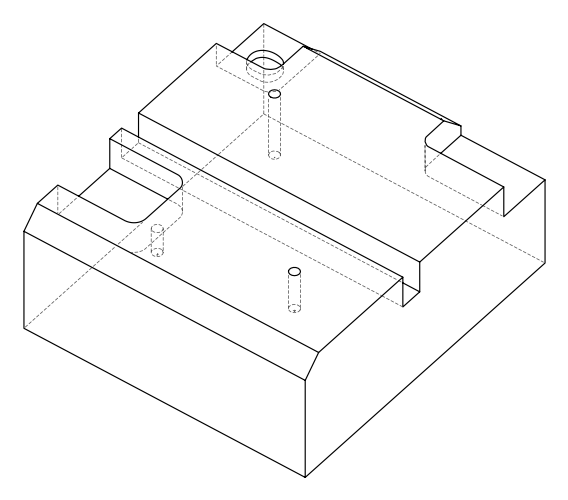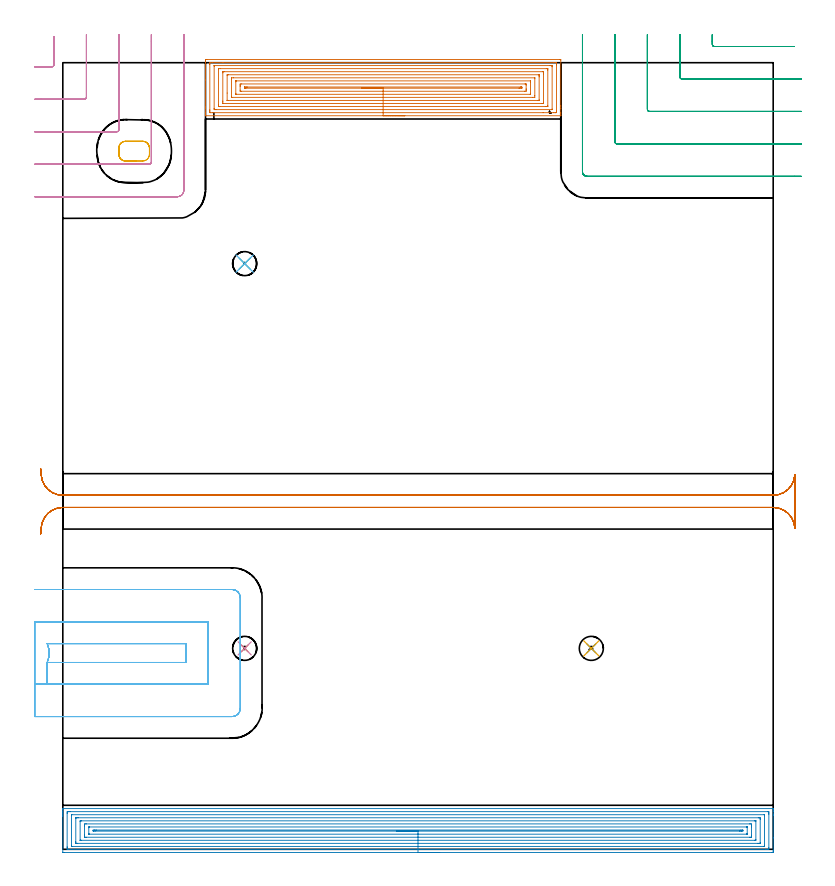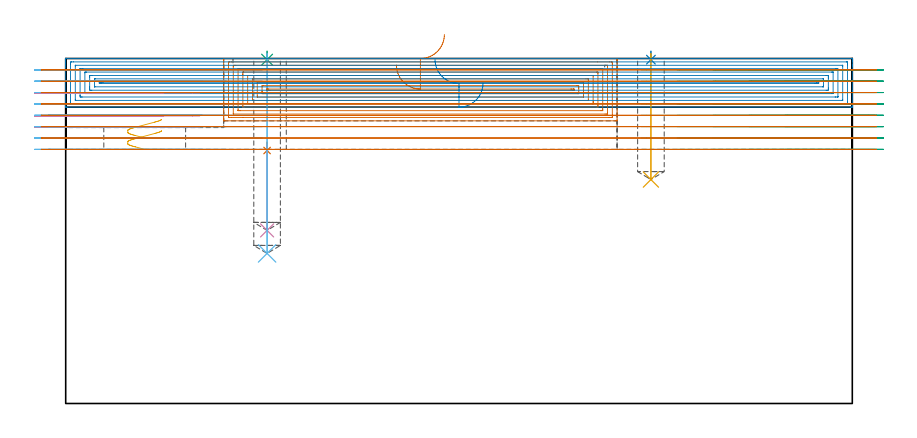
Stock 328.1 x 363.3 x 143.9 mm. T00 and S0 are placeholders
(PLAN: 13 operations, 3 tool changes, 74.3 min)
(1 SPOT_DRILL | STEP1POCKET | NXT0321_9005460120000 | 0.04 min | 4174 mm3)
(2 SPOT_DRILL_1 | STEP1POCKET_1 | NXT0321_9005460120000 | 0.03 min | 1 mm3)
(3 SPOT_DRILL_2 | STEP1POCKET_2 | NXT0321_9005460120000 | 0.03 min | 1 mm3)
(4 DRILL_BLIND_HOLE_INTO_CENTER | STEP1POCKET | UGT0301_222 | 0.15 min | 3124 mm3)
(5 DRILL_BLIND_HOLE_INTO_CENTER_1 | STEP1POCKET_1 | UGT0301_222 | 0.21 min | 4654 mm3)
(6 DRILL_BLIND_HOLE_INTO_CENTER_2 | STEP1POCKET_2 | UGT0301_222 | 0.33 min | 7624 mm3)
(7 AREA_MILL | FG_CHAMFER_SURFACE | UGT0205_001 | 13.38 min | 61121 mm3)
(8 AREA_MILL_1 | FG_CHAMFER_SURFACE_1 | UGT0205_001 | 21.23 min | 67600 mm3)
(9 MILL_CORNER_NOTCH_RECTANGULAR | CORNER_NOTCH_RECTANGULAR | UGT0201_094 | Follow Part, ap 5, ae 75% | 9.48 min | 228347 mm3)
(10 MILL_CORNER_NOTCH_RECTANGULAR_1 | CORNER_NOTCH_RECTANGULAR_1 | UGT0201_094 | Follow Part, ap 5, ae 75% | 5.68 min | 132598 mm3)
(11 MILL_RECTANGULAR_POCKET | POCKET_RECTANGULAR_STRAIGHT | UGT0201_094 | Follow Part, ap 5, ae 75% | 0.42 min | 7701 mm3)
(12 MILL_SLOT | SLOT_PARTIAL_RECTANGULAR | UGT0201_094 | Follow Part, ap 5, ae 75% | 11.23 min | 267049 mm3)
(13 MILL_RECTANGULAR_SLOT | SLOT_RECTANGULAR | UGT0201_094 | Follow Part, ap 5, ae 75% | 12.08 min | 318336 mm3)
(TOOL NXT0321_9005460120000 | NC Spot Drill, 142deg, 12mm, Carbide, Uncoated | D12 PA142 FL30 Z2)
(TOOL UGT0301_222 | Twist Drill 11.1 mm | D11.1 PA118 FL92 Z2)
(TOOL UGT0205_001 | Chamfer Mill 20 x 3 x 45 deg. | D20 FL50 Z2)
(TOOL UGT0201_094 | End mill 20 mm | D20 FL38 Z4)
(OP 1 SPOT_DRILL)
G17 G21 G94 G90
T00 M6
G54
G17 G0 G90 X84. Y92.8 S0 M3
G43 Z153.9 H0
G94 G81 G98 Z105.522 F250. R109.
G80
M5
M2
(OP 2 SPOT_DRILL_1)
G17 G21 G94 G90
T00 M6
G54
G17 G0 G90 X244.1 Y92.8 S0 M3
G43 Z153.9 H0
G94 G81 G98 Z143.422 F250. R146.9
G80
M5
M2
(OP 3 SPOT_DRILL_2)
G17 G21 G94 G90
T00 M6
G54
G17 G0 G90 X84. Y270.5 S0 M3
G43 Z153.9 H0
G94 G81 G98 Z143.422 F250. R146.9
G80
M5
M2
(OP 4 DRILL_BLIND_HOLE_INTO_CENTER)
G17 G21 G94 G90
T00 M6
G54
G17 G0 G90 X84. Y92.8 S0 M3
G43 Z153.9 H0
G94 G81 G98 Z72.2 F250. R108.
G80
M5
M2
(OP 5 DRILL_BLIND_HOLE_INTO_CENTER_1)
G17 G21 G94 G90
T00 M6
G54
G17 G0 G90 X244.1 Y92.8 S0 M3
G43 Z153.9 H0
G94 G81 G98 Z93.4 F250. R145.9
G80
M5
M2
(OP 6 DRILL_BLIND_HOLE_INTO_CENTER_2)
G17 G21 G94 G90
T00 M6
G54
G17 G0 G90 X84. Y270.5 S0 M3
G43 Z153.9 H0
G94 G81 G98 Z62.6 F250. R145.9
G80
M5
M2
(OP 7 AREA_MILL)
G17 G21 G94 G90
T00 M6
G54
G17 G0 G90 X157.95 Y338.8 S1061 M3
G43 Z153.9 H0
G94 G1 X157.912 Z153.028 F250.
X157.798 Z152.163
X157.609 Z151.312
X157.347 Z150.48
X157.013 Z149.674
X156.61 Z148.9
X156.142 Z148.164
X155.61 Z147.472
X155.021 Z146.829
X154.378 Z146.239
X153.686 Z145.708
X152.95 Z145.24
X152.176 Z144.837
X151.37 Z144.503
X150.538 Z144.241
X149.686 Z144.052
X148.822 Z143.938
X147.95 Z143.9
X66.032
X65.91 Y338.803 Z143.888
X65.907 Y338.831 Z143.86
X65.9 Y339.128 Z143.57
Y339.718 Z142.98
Y340.244 Z142.451
Y342.285 Z140.412
Y342.911 Z139.783
Y355.356 Z127.341
Y363.669 Z119.028
X65.903 Y364.244 Z118.452
X65.907 Y364.791 Z117.905
X65.927 Y364.793 Z117.904
X66.477 Y364.8 Z117.9
X229.423
X229.761 Y364.796 Z117.902
X229.99 Y364.791 Z117.906
X230. Y364.557 Z118.139
Y343.487 Z139.208
Y342.911 Z139.783
Y342.285 Z140.412
Y342.022 Z140.675
Y340.244 Z142.451
Y339.718 Z142.98
Y339.129 Z143.57
Y338.833 Z143.858
X229.991 Y338.803 Z143.888
X229.869 Y338.8 Z143.9
X147.95
Y340.214 Z142.486
X69.178
X68.287 Y340.215 Z142.485
X68.258 Y340.217 Z142.483
X67.91 Y340.244 Z142.456
X67.902 Y340.599 Z142.101
X67.9 Y341.133 Z141.567
Y341.49 Z141.21
Y362.467 Z120.233
X67.901 Y362.822 Z119.878
X67.91 Y363.356 Z119.344
X68.23 Y363.384 Z119.316
X68.258 Y363.385 Z119.315
X69.118 Y363.386 Z119.314
X74.043
X226.722
X227.613 Y363.385 Z119.315
X227.642 Y363.383 Z119.317
X227.99 Y363.356 Z119.344
X227.998 Y363. Z119.7
X228. Y362.467 Z120.233
Y362.109 Z120.591
Y341.133 Z141.567
X227.999 Y340.778 Z141.922
X227.99 Y340.244 Z142.456
X227.67 Y340.216 Z142.484
X227.642 Y340.215 Z142.485
X226.782 Y340.214 Z142.486
X221.855
X147.95
Y341.628 Z141.072
X70.929 Y341.629 Z141.071
X70.431 Y341.63 Z141.07
X70.039 Y341.633 Z141.067
X69.917 Y341.635 Z141.065
X69.906 Y341.884 Z140.816
X69.902 Y342.022 Z140.678
X69.9 Y342.16 Z140.54
Y361.716 Z120.984
X69.903 Y361.854 Z120.846
X69.909 Y361.946 Z120.754
X69.912 Y361.966 Z120.734
X69.917 Y361.968 Z120.732
X69.94 Y361.97 Z120.73
X70.039 Y361.971 Z120.729
X224.971
X225.468 Y361.97 Z120.73
X225.861 Y361.967 Z120.733
X225.983 Y361.965 Z120.735
X225.994 Y361.716 Z120.984
X225.998 Y361.578 Z121.122
X226. Y361.44 Z121.26
Y341.884 Z140.816
X225.997 Y341.746 Z140.954
X225.991 Y341.654 Z141.046
X225.988 Y341.634 Z141.066
X225.983 Y341.632 Z141.068
X225.96 Y341.63 Z141.07
X225.861 Y341.629 Z141.071
X147.95 Y341.628 Z141.072
Y343.043 Z139.657
X72.577
X71.938 Y343.05 Z139.65
X71.91 Y343.052 Z139.648
X71.906 Y343.091 Z139.609
X71.902 Y343.181 Z139.519
X71.901 Y343.36 Z139.34
X71.9 Y343.72 Z138.98
X71.901 Y360.204 Z122.496
X71.903 Y360.406 Z122.294
X71.907 Y360.507 Z122.193
X71.911 Y360.55 Z122.15
X71.956 Y360.553 Z122.147
X72.71 Y360.557 Z122.143
X72.842
X223.323
X223.962 Y360.55 Z122.15
X223.99 Y360.548 Z122.152
X223.994 Y360.509 Z122.191
X223.998 Y360.419 Z122.281
X223.999 Y360.24 Z122.46
X224. Y359.88 Z122.82
X223.999 Y343.396 Z139.304
X223.997 Y343.194 Z139.506
X223.993 Y343.093 Z139.607
X223.989 Y343.05 Z139.65
X223.944 Y343.047 Z139.653
X223.19 Y343.043 Z139.657
X223.058
X147.95
Y344.457 Z138.243
X74.258
X74.103 Y344.459 Z138.241
X73.98 Y344.462 Z138.238
X73.91 Y344.465 Z138.235
X73.907 Y344.493 Z138.207
X73.903 Y344.689 Z138.011
X73.9 Y345.278 Z137.422
Y345.578 Z137.122
Y358.612 Z124.088
X73.902 Y358.911 Z123.789
X73.906 Y359.058 Z123.642
X73.91 Y359.126 Z123.574
X74.027 Y359.136 Z123.564
X74.261 Y359.141 Z123.559
X74.491 Y359.142 Z123.558
X221.642 Y359.143 Z123.557
X221.797 Y359.142 Z123.558
X221.92 Y359.138 Z123.562
X221.99 Y359.135 Z123.565
X221.993 Y359.107 Z123.593
X221.997 Y358.911 Z123.789
X222. Y358.322 Z124.378
Y358.022 Z124.678
Y344.988 Z137.712
X221.998 Y344.689 Z138.011
X221.994 Y344.542 Z138.158
X221.99 Y344.474 Z138.226
X221.873 Y344.464 Z138.236
X221.639 Y344.459 Z138.241
X221.409 Y344.458 Z138.242
X147.95 Y344.457 Z138.243
Y345.871 Z136.829
X76.272 Y345.872 Z136.828
X75.976 Y345.873 Z136.827
X75.927 Y345.876 Z136.824
X75.91 Y345.878 Z136.822
X75.907 Y345.888 Z136.812
X75.902 Y345.947 Z136.753
X75.9 Y349.282 Z133.418
X75.901 Y357.503 Z125.197
X75.906 Y357.628 Z125.072
X75.91 Y357.72 Z124.98
X75.974 Y357.722 Z124.978
X76.272 Y357.726 Z124.974
X76.566 Y357.728 Z124.972
X219.629
X219.924 Y357.727 Z124.973
X219.973 Y357.724 Z124.976
X219.99 Y357.722 Z124.978
X219.993 Y357.712 Z124.988
X219.998 Y357.653 Z125.047
X220. Y357.133 Z125.567
Y356.762 Z125.938
X219.999 Y346.097 Z136.603
X219.994 Y345.972 Z136.728
X219.99 Y345.88 Z136.82
X219.926 Y345.878 Z136.822
X219.629 Y345.874 Z136.826
X219.334 Y345.872 Z136.828
X147.95 Y345.871 Z136.829
Y347.285 Z135.415
X78.052 Y347.286 Z135.414
X77.982 Y347.287 Z135.413
X77.936 Y347.29 Z135.41
X77.909 Y347.293 Z135.407
X77.906 Y347.306 Z135.394
X77.903 Y347.356 Z135.344
X77.9 Y347.507 Z135.193
X77.901 Y355.507 Z127.193
X77.91 Y356.244 Z126.456
X77.921 Y356.308 Z126.392
X77.985 Y356.312 Z126.388
X78.052 Y356.313 Z126.387
X78.872 Y356.315 Z126.385
X217.848 Y356.314 Z126.386
X217.918 Y356.313 Z126.387
X217.964 Y356.31 Z126.39
X217.991 Y356.307 Z126.393
X217.994 Y356.294 Z126.406
X217.997 Y356.244 Z126.456
X218. Y356.093 Z126.607
X217.999 Y348.093 Z134.607
X217.99 Y347.356 Z135.344
X217.979 Y347.292 Z135.408
X217.915 Y347.288 Z135.412
X217.848 Y347.287 Z135.413
X217.028 Y347.285 Z135.415
X147.95
Y348.7 Z134.
X79.973
X79.934 Y348.703 Z133.997
X79.91 Y348.706 Z133.994
X79.907 Y348.741 Z133.959
X79.9 Y349.066 Z133.634
Y349.133 Z133.567
X79.901 Y354.467 Z128.233
X79.91 Y354.877 Z127.823
X79.914 Y354.894 Z127.806
X79.952 Y354.897 Z127.803
X80.028 Y354.9 Z127.8
X215.927
X215.966 Y354.897 Z127.803
X215.99 Y354.894 Z127.806
X215.993 Y354.859 Z127.841
X216. Y354.534 Z128.166
Y354.467 Z128.233
X215.999 Y349.133 Z133.567
X215.99 Y348.723 Z133.977
X215.986 Y348.706 Z133.994
X215.948 Y348.703 Z133.997
X215.872 Y348.7 Z134.
X147.95
Y350.114 Z132.586
X82.412
X82.085 Y350.118 Z132.582
X81.929 Y350.121 Z132.579
X81.91 Y350.206 Z132.494
X81.902 Y350.624 Z132.076
X81.9 Y352.403 Z130.297
X81.901 Y352.689 Z130.011
X81.906 Y353.286 Z129.414
X81.915 Y353.479 Z129.221
X82.596 Y353.486 Z129.214
X213.488
X213.815 Y353.482 Z129.218
X213.971 Y353.479 Z129.221
X213.99 Y353.394 Z129.306
X213.998 Y352.976 Z129.724
X214. Y351.197 Z131.503
X213.999 Y350.911 Z131.789
X213.994 Y350.314 Z132.386
X213.985 Y350.121 Z132.579
X213.304 Y350.114 Z132.586
X147.95
Y351.528 Z131.172
X84.557
X84.285 Y351.529 Z131.171
X84.013 Y351.533 Z131.167
X83.937 Y351.535 Z131.165
X83.909 Y351.542 Z131.158
X83.907 Y351.57 Z131.13
X83.903 Y351.672 Z131.028
X83.901 Y351.8 Z130.9
X83.903 Y351.992 Z130.708
X83.906 Y352.04 Z130.66
X83.909 Y352.06 Z130.64
X83.925 Y352.065 Z130.635
X84.016 Y352.068 Z130.632
X84.285 Y352.071 Z130.629
X84.903 Y352.072 Z130.628
X85.176
X211.342
X211.615 Y352.071 Z130.629
X211.887 Y352.067 Z130.633
X211.963 Y352.065 Z130.635
X211.991 Y352.058 Z130.642
X211.993 Y352.03 Z130.67
X211.997 Y351.928 Z130.772
X211.999 Y351.8 Z130.9
X211.997 Y351.608 Z131.092
X211.994 Y351.56 Z131.14
X211.991 Y351.54 Z131.16
X211.975 Y351.535 Z131.165
X211.884 Y351.532 Z131.168
X211.615 Y351.529 Z131.171
X210.997 Y351.528 Z131.172
X210.724
X147.95
X147.078 Z131.21
X146.214 Z131.324
X145.362 Z131.513
X144.53 Z131.775
X143.724 Z132.109
X142.95 Z132.512
X142.214 Z132.981
X141.522 Z133.512
X140.879 Z134.101
X140.29 Z134.744
X139.758 Z135.436
X139.29 Z136.172
X138.887 Z136.946
X138.553 Z137.752
X138.291 Z138.584
X138.102 Z139.436
X137.988 Z140.3
X137.95 Z141.172
G0 Z153.9
M5
M2
(OP 8 AREA_MILL_1)
G17 G21 G94 G90
T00 M6
G54
G17 G0 G90 X174.05 Y-1.5 S1061 M3
G43 Z153.9 H0
Z133.6
G94 G1 X174.012 Z132.728 F250.
X173.898 Z131.864
X173.709 Z131.012
X173.447 Z130.18
X173.113 Z129.374
X172.71 Z128.6
X172.241 Z127.864
X171.71 Z127.172
X171.121 Z126.529
X170.478 Z125.94
X169.786 Z125.408
X169.05 Z124.94
X168.276 Z124.537
X167.47 Z124.203
X166.638 Z123.941
X165.786 Z123.752
X164.922 Z123.638
X164.05 Z123.6
X0.614
X0.176 Y-1.496 Z123.602
X0.01 Y-1.492 Z123.606
X0. Y-1.322 Z123.775
Y15.096 Z140.191
Y15.702 Z140.797
Y16.253 Z141.35
Y16.584 Z141.68
Y17.134 Z142.23
Y17.466 Z142.56
Y18.128 Z143.228
Y18.46 Z143.559
X0.005 Y18.796 Z143.886
X0.008 Y18.797 Z143.888
X0.168 Y18.8 Z143.9
X327.932
X328.092 Y18.797 Z143.888
X328.095 Y18.796 Z143.886
X328.1 Y18.459 Z143.559
Y18.128 Z143.228
Y17.466 Z142.56
Y16.253 Z141.349
Y15.702 Z140.797
Y5.261 Z130.359
Y-0.441 Z124.656
X328.096 Y-1.047 Z124.05
X328.09 Y-1.492 Z123.606
X327.94 Y-1.496 Z123.602
X327.486 Y-1.5 Z123.6
X164.05
Y-0.086 Z125.014
X2.401 Y-0.085 Z125.015
X2.319
X2.032 Y-0.079 Z125.021
X2.01 Y0.014 Z125.114
X2.003 Y0.227 Z125.327
X2.001 Y0.716 Z125.816
X2. Y1.111 Z126.211
X2.001 Y16.584 Z141.684
X2.002 Y16.977 Z142.077
X2.01 Y17.368 Z142.468
X2.401 Y17.383 Z142.483
X2.483 Y17.384 Z142.484
X3.294 Y17.386 Z142.486
X325.699 Y17.385 Z142.485
X325.781
X326.068 Y17.379 Z142.479
X326.09 Y17.286 Z142.386
X326.097 Y17.073 Z142.173
X326.099 Y16.584 Z141.684
X326.1 Y16.189 Z141.289
X326.099 Y0.716 Z125.816
X326.098 Y0.323 Z125.423
X326.09 Y-0.068 Z125.032
X325.699 Y-0.083 Z125.017
X325.617 Y-0.084 Z125.016
X324.806 Y-0.086 Z125.014
X164.05
Y1.328 Z126.428
X4.187 Y1.329 Z126.429
X4.096 Y1.33 Z126.43
X4.025 Y1.333 Z126.433
X4.01 Y1.335 Z126.435
X4.007 Y1.361 Z126.461
X4.003 Y1.413 Z126.513
X4.001 Y1.598 Z126.698
X4. Y1.782 Z126.882
Y15.702 Z140.802
X4.001 Y15.885 Z140.985
X4.007 Y15.948 Z141.048
X4.01 Y15.965 Z141.065
X4.018 Y15.967 Z141.067
X4.051 Y15.969 Z141.069
X4.187 Y15.971 Z141.071
X323.913
X324.004 Y15.97 Z141.07
X324.075 Y15.967 Z141.067
X324.09 Y15.965 Z141.065
X324.093 Y15.939 Z141.039
X324.097 Y15.887 Z140.987
X324.099 Y15.702 Z140.802
X324.1 Y15.518 Z140.618
Y1.598 Z126.698
X324.099 Y1.415 Z126.515
X324.093 Y1.352 Z126.452
X324.09 Y1.335 Z126.435
X324.082 Y1.333 Z126.433
X324.049 Y1.331 Z126.431
X323.913 Y1.329 Z126.429
X164.05 Y1.328 Z126.428
Y2.743 Z127.843
X6.866
X6.598 Y2.744 Z127.844
X6.127 Y2.748 Z127.848
X6.024 Y2.75 Z127.85
X6.01 Y2.93 Z128.03
X6. Y3.334 Z128.434
Y3.361 Z128.461
X6.001 Y14.367 Z139.467
X6.003 Y14.474 Z139.574
X6.007 Y14.526 Z139.626
X6.009 Y14.548 Z139.648
X6.033 Y14.55 Z139.65
X6.243 Y14.554 Z139.654
X6.866 Y14.557 Z139.657
X7.133
X321.234
X321.502 Y14.556 Z139.656
X321.973 Y14.552 Z139.652
X322.076 Y14.55 Z139.65
X322.09 Y14.37 Z139.47
X322.1 Y13.966 Z139.066
Y13.939 Z139.039
X322.099 Y2.933 Z128.033
X322.097 Y2.826 Z127.926
X322.093 Y2.774 Z127.874
X322.091 Y2.752 Z127.852
X322.067 Y2.75 Z127.85
X321.857 Y2.746 Z127.846
X321.234 Y2.743 Z127.843
X320.967
X164.05
Y4.157 Z129.257
X8.566
X8.393 Y4.158 Z129.258
X8.048 Y4.164 Z129.264
X8.008 Y4.169 Z129.269
X8.004 Y4.176 Z129.276
X8.001 Y4.199 Z129.299
Y12.819 Z137.919
X8.006 Y13.058 Z138.158
X8.01 Y13.131 Z138.231
X8.306 Y13.139 Z138.239
X8.479 Y13.143 Z138.243
X8.566
X319.534
X319.707 Y13.142 Z138.242
X320.052 Y13.136 Z138.236
X320.092 Y13.131 Z138.231
X320.095 Y13.124 Z138.224
X320.099 Y13.101 Z138.201
Y4.481 Z129.581
X320.094 Y4.242 Z129.342
X320.09 Y4.169 Z129.269
X319.794 Y4.161 Z129.261
X319.621 Y4.157 Z129.257
X319.534
X164.05
Y5.571 Z130.671
X10.878
X10.438 Y5.574 Z130.674
X10.01 Y5.58 Z130.68
X10.003 Y6.005 Z131.105
X10. Y6.438 Z131.538
Y6.887 Z131.987
Y10.846 Z135.946
X10.002 Y11.295 Z136.395
X10.007 Y11.72 Z136.82
X10.438 Y11.726 Z136.826
X10.892 Y11.729 Z136.829
X317.222
X317.662 Y11.726 Z136.826
X318.09 Y11.72 Z136.82
X318.097 Y11.295 Z136.395
X318.1 Y10.862 Z135.962
Y10.413 Z135.513
Y6.454 Z131.554
X318.098 Y6.005 Z131.105
X318.093 Y5.58 Z130.68
X317.662 Y5.574 Z130.674
X317.208 Y5.571 Z130.671
X164.05
Y6.985 Z132.085
X12.225 Y6.986 Z132.086
X12.123 Y6.987 Z132.087
X12.04 Y6.992 Z132.092
X12.009 Y6.995 Z132.095
X12.005 Y7.012 Z132.112
X12.002 Y7.033 Z132.133
X12. Y7.108 Z132.208
Y9.975 Z135.075
X12.002 Y10.123 Z135.223
X12.006 Y10.241 Z135.341
X12.011 Y10.309 Z135.409
X12.027 Y10.31 Z135.41
X12.225 Y10.314 Z135.414
X12.324
X315.875
X315.977 Y10.313 Z135.413
X316.06 Y10.308 Z135.408
X316.091 Y10.305 Z135.405
X316.095 Y10.288 Z135.388
X316.098 Y10.267 Z135.367
X316.1 Y10.192 Z135.292
Y7.325 Z132.425
X316.098 Y7.177 Z132.277
X316.093 Y7.059 Z132.159
X316.089 Y6.991 Z132.091
X316.072 Y6.99 Z132.09
X315.875 Y6.986 Z132.086
X315.775 Y6.985 Z132.085
X164.05
Y8.4 Z133.5
X14.904
X14.261 Y8.403 Z133.503
X14.011 Y8.407 Z133.507
X14.001 Y8.65 Z133.75
X14. Y8.66 Z133.76
X14.011 Y8.893 Z133.993
X14.651 Y8.899 Z133.999
X14.904 Y8.9 Z134.
X15.543
X313.196
X313.839 Y8.897 Z133.997
X314.089 Y8.893 Z133.993
X314.099 Y8.65 Z133.75
X314.1 Y8.64 Z133.74
X314.089 Y8.407 Z133.507
X313.449 Y8.401 Z133.501
X313.196 Y8.4 Z133.5
X312.557
X164.05
X163.178 Z133.538
X162.313 Z133.651
X161.462 Z133.84
X160.63 Z134.103
X159.824 Z134.436
X159.05 Z134.839
X158.314 Z135.308
X157.622 Z135.839
X156.979 Z136.428
X156.39 Z137.072
X155.858 Z137.764
X155.39 Z138.5
X154.987 Z139.273
X154.653 Z140.079
X154.391 Z140.911
X154.202 Z141.763
X154.088 Z142.628
X154.05 Z143.5
G0 Z153.9
M5
M2
(OP 9 MILL_CORNER_NOTCH_RECTANGULAR)
G17 G21 G94 G90
T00 M6
G54
G17 G0 G90 X300. Y376.3 S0 M3
G43 Z153.9 H0
Z139.162
G94 G1 Y373.3 F250.
Y371.794 F500.
G3 X300.994 Y370.8 R1.
G1 X334.714
X337.714 F250.
G0 Z153.9
X285. Y376.3
Z139.162
G1 Y373.3
Y356.795 F500.
G3 X285.995 Y355.8 R1.
G1 X338.1
X341.1 F250.
G0 Z153.9
X270. Y376.3
Z139.162
G1 Y373.3
Y341.795 F500.
G3 X270.995 Y340.8 R1.
G1 X338.1
X341.1 F250.
G0 Z153.9
X255. Y376.3
Z139.162
G1 Y373.3
Y326.795 F500.
G3 X255.995 Y325.8 R1.
G1 X338.1
X341.1 F250.
G0 Z153.9
X240. Y376.3
Z139.162
G1 Y373.3
Y313. F500.
G3 X242.2 Y310.8 R2.2
G1 X338.1
X341.1 F250.
G0 Z153.9
X300. Y376.3
Z134.425
G1 Y373.3
Y371.794 F500.
G3 X300.994 Y370.8 R1.
G1 X334.714
X337.714 F250.
G0 Z153.9
X285. Y376.3
Z134.425
G1 Y373.3
Y356.795 F500.
G3 X285.995 Y355.8 R1.
G1 X338.1
X341.1 F250.
G0 Z153.9
X270. Y376.3
Z134.425
G1 Y373.3
Y341.795 F500.
G3 X270.995 Y340.8 R1.
G1 X338.1
X341.1 F250.
G0 Z153.9
X255. Y376.3
Z134.425
G1 Y373.3
Y326.795 F500.
G3 X255.996 Y325.8 R1.
G1 X338.1
X341.1 F250.
G0 Z153.9
X240. Y376.3
Z134.425
G1 Y373.3
Y313. F500.
G3 X242.2 Y310.8 R2.2
G1 X338.1
X341.1 F250.
G0 Z153.9
X300. Y376.3
Z129.687
G1 Y373.3
Y371.794 F500.
G3 X300.994 Y370.8 R1.
G1 X334.714
X337.714 F250.
G0 Z153.9
X285. Y376.3
Z129.687
G1 Y373.3
Y356.795 F500.
G3 X285.995 Y355.8 R1.
G1 X338.1
X341.1 F250.
G0 Z153.9
X270. Y376.3
Z129.687
G1 Y373.3
Y341.795 F500.
G3 X270.995 Y340.8 R1.
G1 X338.1
X341.1 F250.
G0 Z153.9
X255. Y376.3
Z129.687
G1 Y373.3
Y326.796 F500.
G3 X255.996 Y325.8 R1.
G1 X338.1
X341.1 F250.
G0 Z153.9
X240. Y376.3
Z129.687
G1 Y373.3
Y313. F500.
G3 X242.2 Y310.8 R2.2
G1 X338.1
X341.1 F250.
G0 Z153.9
X300. Y376.3
Z124.95
G1 Y373.3
Y371.794 F500.
G3 X300.994 Y370.8 R1.
G1 X334.714
X337.714 F250.
G0 Z153.9
X285. Y376.3
Z124.95
G1 Y373.3
Y356.795 F500.
G3 X285.995 Y355.8 R1.
G1 X338.1
X341.1 F250.
G0 Z153.9
X270. Y376.3
Z124.95
G1 Y373.3
Y341.795 F500.
G3 X270.995 Y340.8 R1.
G1 X338.1
X341.1 F250.
G0 Z153.9
X255. Y376.3
Z124.95
G1 Y373.3
Y326.795 F500.
G3 X255.995 Y325.8 R1.
G1 X338.1
X341.1 F250.
G0 Z153.9
X240. Y376.3
Z124.95
G1 Y373.3
Y313. F500.
G3 X242.2 Y310.8 R2.2
G1 X338.1
X341.1 F250.
G0 Z153.9
X300. Y376.3
Z120.212
G1 Y373.3
Y371.794 F500.
G3 X300.994 Y370.8 R1.
G1 X334.714
X337.714 F250.
G0 Z153.9
X285. Y376.3
Z120.212
G1 Y373.3
Y356.795 F500.
G3 X285.995 Y355.8 R1.
G1 X338.1
X341.1 F250.
G0 Z153.9
X270. Y376.3
Z120.212
G1 Y373.3
Y341.795 F500.
G3 X270.995 Y340.8 R1.
G1 X338.1
X341.1 F250.
G0 Z153.9
X255. Y376.3
Z120.212
G1 Y373.3
Y326.795 F500.
G3 X255.996 Y325.8 R1.
G1 X338.1
X341.1 F250.
G0 Z153.9
X240. Y376.3
Z120.212
G1 Y373.3
Y313. F500.
G3 X242.2 Y310.8 R2.2
G1 X338.1
X341.1 F250.
G0 Z153.9
X300. Y376.3
Z115.475
G1 Y373.3
Y371.794 F500.
G3 X300.994 Y370.8 R1.
G1 X334.714
X337.714 F250.
G0 Z153.9
X285. Y376.3
Z115.475
G1 Y373.3
Y356.795 F500.
G3 X285.995 Y355.8 R1.
G1 X338.1
X341.1 F250.
G0 Z153.9
X270. Y376.3
Z115.475
G1 Y373.3
Y341.795 F500.
G3 X270.995 Y340.8 R1.
G1 X338.1
X341.1 F250.
G0 Z153.9
X255. Y376.3
Z115.475
G1 Y373.3
Y326.795 F500.
G3 X255.995 Y325.8 R1.
G1 X338.1
X341.1 F250.
G0 Z153.9
X240. Y376.3
Z115.475
G1 Y373.3
Y313. F500.
G3 X242.2 Y310.8 R2.2
G1 X338.1
X341.1 F250.
G0 Z153.9
X300. Y376.3
Z110.737
G1 Y373.3
Y371.794 F500.
G3 X300.994 Y370.8 R1.
G1 X334.714
X337.714 F250.
G0 Z153.9
X285. Y376.3
Z110.737
G1 Y373.3
Y356.795 F500.
G3 X285.995 Y355.8 R1.
G1 X338.1
X341.1 F250.
G0 Z153.9
X270. Y376.3
Z110.737
G1 Y373.3
Y341.795 F500.
G3 X270.995 Y340.8 R1.
G1 X338.1
X341.1 F250.
G0 Z153.9
X255. Y376.3
Z110.737
G1 Y373.3
Y326.795 F500.
G3 X255.995 Y325.8 R1.
G1 X338.1
X341.1 F250.
G0 Z153.9
X240. Y376.3
Z110.737
G1 Y373.3
Y313. F500.
G3 X242.2 Y310.8 R2.2
G1 X338.1
X341.1 F250.
G0 Z153.9
X300. Y376.3
Z106.
G1 Y373.3
Y371.794 F500.
G3 X300.994 Y370.8 R1.
G1 X334.714
X337.714 F250.
G0 Z153.9
X285. Y376.3
Z106.
G1 Y373.3
Y356.795 F500.
G3 X285.995 Y355.8 R1.
G1 X338.1
X341.1 F250.
G0 Z153.9
X270. Y376.3
Z106.
G1 Y373.3
Y341.795 F500.
G3 X270.995 Y340.8 R1.
G1 X338.1
X341.1 F250.
G0 Z153.9
X255. Y376.3
Z106.
G1 Y373.3
Y326.795 F500.
G3 X255.995 Y325.8 R1.
G1 X338.1
X341.1 F250.
G0 Z153.9
X240. Y376.3
Z106.
G1 Y373.3
Y313. F500.
G3 X242.2 Y310.8 R2.2
G1 X338.1
X341.1 F250.
G0 Z153.9
M5
M2
(OP 10 MILL_CORNER_NOTCH_RECTANGULAR_1)
G17 G21 G94 G90
T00 M6
G54
G17 G0 G90 X-13. Y361.4 S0 M3
G43 Z153.9 H0
Z139.1
G94 G1 X-10. F250.
X-5.095 F500.
G3 X-4.1 Y362.395 R1.
G1 Y372.421
Y375.421 F250.
G0 Z153.9
X-13. Y346.4
Z139.1
G1 X-10.
X9.905 F500.
G3 X10.9 Y347.395 R1.
G1 Y373.3
Y376.3 F250.
G0 Z153.9
X-13. Y331.4
Z139.1
G1 X-10.
X24.905 F500.
G3 X25.9 Y332.395 R1.
G1 Y373.3
Y376.3 F250.
G0 Z153.9
X-13. Y316.4
Z139.1
G1 X-10.
X39.904 F500.
G3 X40.9 Y317.396 R1.
G1 Y373.3
Y376.3 F250.
G0 Z153.9
X-13. Y301.4
Z139.1
G1 X-10.
X52.9 F500.
G3 X55.9 Y304.4 R3.
G1 Y373.3
Y376.3 F250.
G0 Z153.9
X-13. Y361.4
Z134.3
G1 X-10.
X-5.095 F500.
G3 X-4.1 Y362.395 R1.
G1 Y372.421
Y375.421 F250.
G0 Z153.9
X-13. Y346.4
Z134.3
G1 X-10.
X9.905 F500.
G3 X10.9 Y347.395 R1.
G1 Y373.3
Y376.3 F250.
G0 Z153.9
X-13. Y331.4
Z134.3
G1 X-10.
X24.905 F500.
G3 X25.9 Y332.395 R1.
G1 Y373.3
Y376.3 F250.
G0 Z153.9
X-13. Y316.4
Z134.3
G1 X-10.
X39.904 F500.
G3 X40.9 Y317.396 R1.
G1 Y373.3
Y376.3 F250.
G0 Z153.9
X-13. Y301.4
Z134.3
G1 X-10.
X52.9 F500.
G3 X55.9 Y304.4 R3.
G1 Y373.3
Y376.3 F250.
G0 Z153.9
X-13. Y361.4
Z129.5
G1 X-10.
X-5.095 F500.
G3 X-4.1 Y362.395 R1.
G1 Y372.421
Y375.421 F250.
G0 Z153.9
X-13. Y346.4
Z129.5
G1 X-10.
X9.905 F500.
G3 X10.9 Y347.395 R1.
G1 Y373.3
Y376.3 F250.
G0 Z153.9
X-13. Y331.4
Z129.5
G1 X-10.
X24.905 F500.
G3 X25.9 Y332.395 R1.
G1 Y373.3
Y376.3 F250.
G0 Z153.9
X-13. Y316.4
Z129.5
G1 X-10.
X39.905 F500.
G3 X40.9 Y317.395 R1.
G1 Y373.3
Y376.3 F250.
G0 Z153.9
X-13. Y301.4
Z129.5
G1 X-10.
X52.9 F500.
G3 X55.9 Y304.4 R3.
G1 Y373.3
Y376.3 F250.
G0 Z153.9
X-13. Y361.4
Z124.7
G1 X-10.
X-5.095 F500.
G3 X-4.1 Y362.395 R1.
G1 Y372.421
Y375.421 F250.
G0 Z153.9
X-13. Y346.4
Z124.7
G1 X-10.
X9.905 F500.
G3 X10.9 Y347.395 R1.
G1 Y373.3
Y376.3 F250.
G0 Z153.9
X-13. Y331.4
Z124.7
G1 X-10.
X24.905 F500.
G3 X25.9 Y332.395 R1.
G1 Y373.3
Y376.3 F250.
G0 Z153.9
X-13. Y316.4
Z124.7
G1 X-10.
X39.904 F500.
G3 X40.9 Y317.396 R1.
G1 Y373.3
Y376.3 F250.
G0 Z153.9
X-13. Y301.4
Z124.7
G1 X-10.
X52.9 F500.
G3 X55.9 Y304.4 R3.
G1 Y373.3
Y376.3 F250.
G0 Z153.9
X-13. Y361.4
Z119.9
G1 X-10.
X-5.095 F500.
G3 X-4.1 Y362.395 R1.
G1 Y372.421
Y375.421 F250.
G0 Z153.9
X-13. Y346.4
Z119.9
G1 X-10.
X9.905 F500.
G3 X10.9 Y347.395 R1.
G1 Y373.3
Y376.3 F250.
G0 Z153.9
X-13. Y331.4
Z119.9
G1 X-10.
X24.905 F500.
G3 X25.9 Y332.395 R1.
G1 Y373.3
Y376.3 F250.
G0 Z153.9
X-13. Y316.4
Z119.9
G1 X-10.
X39.904 F500.
G3 X40.9 Y317.396 R1.
G1 Y373.3
Y376.3 F250.
G0 Z153.9
X-13. Y301.4
Z119.9
G1 X-10.
X52.9 F500.
G3 X55.9 Y304.4 R3.
G1 Y373.3
Y376.3 F250.
G0 Z153.9
X-13. Y361.4
Z115.1
G1 X-10.
X-5.095 F500.
G3 X-4.1 Y362.395 R1.
G1 Y372.421
Y375.421 F250.
G0 Z153.9
X-13. Y346.4
Z115.1
G1 X-10.
X9.905 F500.
G3 X10.9 Y347.395 R1.
G1 Y373.3
Y376.3 F250.
G0 Z153.9
X-13. Y331.4
Z115.1
G1 X-10.
X24.905 F500.
G3 X25.9 Y332.395 R1.
G1 Y373.3
Y376.3 F250.
G0 Z153.9
X-13. Y316.4
Z115.1
G1 X-10.
X39.904 F500.
G3 X40.9 Y317.396 R1.
G1 Y373.3
Y376.3 F250.
G0 Z153.9
X-13. Y301.4
Z115.1
G1 X-10.
X52.9 F500.
G3 X55.9 Y304.4 R3.
G1 Y373.3
Y376.3 F250.
G0 Z153.9
M5
M2
(OP 11 MILL_RECTANGULAR_POCKET)
G17 G21 G94 G90
T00 M6
G54
G17 G0 G90 X39.959 Y324.39 S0 M3
G43 Z153.9 H0
Z118.475
G94 G1 X39.942 Y324.524 Z118.439 F250.
X39.819 Y324.959 Z118.318
X39.634 Y325.372 Z118.196
X39.391 Y325.753 Z118.075
X39.096 Y326.096 Z117.954
X38.753 Y326.391 Z117.833
X38.372 Y326.634 Z117.712
X37.959 Y326.819 Z117.591
X37.524 Y326.942 Z117.47
X37.076 Y327. Z117.348
X28.824 Z115.137
X28.376 Y326.942 Z115.016
X27.941 Y326.819 Z114.895
X27.528 Y326.634 Z114.774
X27.147 Y326.391 Z114.653
X26.804 Y326.096 Z114.532
X26.509 Y325.753 Z114.41
X26.266 Y325.372 Z114.289
X26.081 Y324.959 Z114.168
X25.958 Y324.524 Z114.047
X25.9 Y324.076 Z113.926
Y320.824 Z113.054
X25.958 Y320.376 Z112.933
X26.081 Y319.941 Z112.812
X26.266 Y319.528 Z112.691
X26.509 Y319.147 Z112.57
X26.804 Y318.804 Z112.449
X27.147 Y318.509 Z112.328
X27.528 Y318.266 Z112.206
X27.941 Y318.081 Z112.085
X28.376 Y317.958 Z111.964
X28.824 Y317.9 Z111.843
X29. Z111.796
X32.95 Z110.737
X36.9 F500.
G3 X40. Y321. R3.1
G1 Y323.9
G3 X36.9 Y327. R3.1
G1 X29.
G3 X25.9 Y323.9 R3.1
G1 Y321.
G3 X29. Y317.9 R3.1
G1 X32.95
X33.95
G0 X39.959 Y324.39 Z113.737
G1 X39.942 Y324.524 Z113.701 F250.
X39.819 Y324.959 Z113.58
X39.634 Y325.372 Z113.459
X39.391 Y325.753 Z113.338
X39.096 Y326.096 Z113.217
X38.753 Y326.391 Z113.095
X38.372 Y326.634 Z112.974
X37.959 Y326.819 Z112.853
X37.524 Y326.942 Z112.732
X37.076 Y327. Z112.611
X28.824 Z110.4
X28.376 Y326.942 Z110.279
X27.941 Y326.819 Z110.157
X27.528 Y326.634 Z110.036
X27.147 Y326.391 Z109.915
X26.804 Y326.096 Z109.794
X26.509 Y325.753 Z109.673
X26.266 Y325.372 Z109.552
X26.081 Y324.959 Z109.431
X25.958 Y324.524 Z109.31
X25.9 Y324.076 Z109.188
Y320.824 Z108.317
X25.958 Y320.376 Z108.196
X26.081 Y319.941 Z108.075
X26.266 Y319.528 Z107.954
X26.509 Y319.147 Z107.832
X26.804 Y318.804 Z107.711
X27.147 Y318.509 Z107.59
X27.528 Y318.266 Z107.469
X27.941 Y318.081 Z107.348
X28.376 Y317.958 Z107.227
X28.824 Y317.9 Z107.106
X29. Z107.058
X32.95 Z106.
X36.9 F500.
G3 X40. Y321. R3.1
G1 Y323.9
G3 X36.9 Y327. R3.1
G1 X29.
G3 X25.9 Y323.9 R3.1
G1 Y321.
G3 X29. Y317.9 R3.1
G1 X32.95
X33.95
G0 Z153.9
M5
M2
(OP 12 MILL_SLOT)
G17 G21 G94 G90
T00 M6
G54
G17 G0 G90 X-13. Y76.3 S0 M3
G43 Z153.9 H0
Z139.162
G94 G1 X-10. F250.
X-7.207 F500.
Y86.3
G3 X-7.207 Y95. R10.
G1 X57.
Y86.3
X-7.207
Y76.3
X67.
Y105.
X-10.
X-13. F250.
Y61.3
X-10.
X78.1 F500.
G3 X82. Y65.2 R3.9
G1 Y116.1
G3 X78.1 Y120. R3.9
G1 X-10.
X-13. F250.
G0 Y76.3 Z134.425
G1 X-10.
X-7.207 F500.
Y86.3
G3 X-7.207 Y95. R10.
G1 X57.
Y86.3
X-7.207
Y76.3
X67.
Y105.
X-10.
X-13. F250.
Y61.3
X-10.
X78.1 F500.
G3 X82. Y65.2 R3.9
G1 Y116.1
G3 X78.1 Y120. R3.9
G1 X-10.
X-13. F250.
G0 Y76.3 Z129.687
G1 X-10.
X-7.207 F500.
Y86.3
G3 X-7.207 Y95. R10.
G1 X57.
Y86.3
X-7.207
Y76.3
X67.
Y105.
X-10.
X-13. F250.
Y61.3
X-10.
X78.1 F500.
G3 X82. Y65.2 R3.9
G1 Y116.1
G3 X78.1 Y120. R3.9
G1 X-10.
X-13. F250.
G0 Y76.3 Z124.95
G1 X-10.
X-7.207 F500.
Y86.3
G3 X-7.207 Y95. R10.
G1 X57.
Y86.3
X-7.207
Y76.3
X67.
Y105.
X-10.
X-13. F250.
Y61.3
X-10.
X78.1 F500.
G3 X82. Y65.2 R3.9
G1 Y116.1
G3 X78.1 Y120. R3.9
G1 X-10.
X-13. F250.
G0 Y76.3 Z120.212
G1 X-10.
X-7.207 F500.
Y86.3
G3 X-7.207 Y95. R10.
G1 X57.
Y86.3
X-7.207
Y76.3
X67.
Y105.
X-10.
X-13. F250.
Y61.3
X-10.
X78.1 F500.
G3 X82. Y65.2 R3.9
G1 Y116.1
G3 X78.1 Y120. R3.9
G1 X-10.
X-13. F250.
G0 Y76.3 Z115.475
G1 X-10.
X-7.207 F500.
Y86.3
G3 X-7.207 Y95. R10.
G1 X57.
Y86.3
X-7.207
Y76.3
X67.
Y105.
X-10.
X-13. F250.
Y61.3
X-10.
X78.1 F500.
G3 X82. Y65.2 R3.9
G1 Y116.1
G3 X78.1 Y120. R3.9
G1 X-10.
X-13. F250.
G0 Y76.3 Z110.737
G1 X-10.
X-7.207 F500.
Y86.3
G3 X-7.207 Y95. R10.
G1 X57.
Y86.3
X-7.207
Y76.3
X67.
Y105.
X-10.
X-13. F250.
Y61.3
X-10.
X78.1 F500.
G3 X82. Y65.2 R3.9
G1 Y116.1
G3 X78.1 Y120. R3.9
G1 X-10.
X-13. F250.
G0 Y76.3 Z106.
G1 X-10.
X-7.207 F500.
Y86.3
G3 X-7.207 Y95. R10.
G1 X57.
Y86.3
X-7.207
Y76.3
X67.
Y105.
X-10.
X-13. F250.
Y61.3
X-10.
X78.1 F500.
G3 X82. Y65.2 R3.9
G1 Y116.1
G3 X78.1 Y120. R3.9
G1 X-10.
X-13. F250.
G0 Z153.9
M5
M2
(OP 13 MILL_RECTANGULAR_SLOT)
G17 G21 G94 G90
T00 M6
G54
G17 G0 G90 X-10.202 Y145.683 S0 M3
G43 Z153.9 H0
Z139.162
G94 G1 X-9.97 Y148.674 F250.
G2 X0. Y157.9 R10. F500.
G1 X328.1
G2 X338.09 Y148.347 R10.
G1 X338.1
Y173.053
X338.09
G2 X328.1 Y163.5 R10.
G1 X0.
G2 X-9.97 Y172.726 R10.
G1 X-10.202 Y175.717 F250.
G0 Y145.683 Z134.425
G1 X-9.97 Y148.674
G2 X0. Y157.9 R10. F500.
G1 X328.1
G2 X338.09 Y148.347 R10.
G1 X338.1
Y173.053
X338.09
G2 X328.1 Y163.5 R10.
G1 X0.
G2 X-9.97 Y172.726 R10.
G1 X-10.202 Y175.717 F250.
G0 Y145.683 Z129.687
G1 X-9.97 Y148.674
G2 X0. Y157.9 R10. F500.
G1 X328.1
G2 X338.09 Y148.347 R10.
G1 X338.1
Y173.053
X338.09
G2 X328.1 Y163.5 R10.
G1 X0.
G2 X-9.97 Y172.726 R10.
G1 X-10.202 Y175.717 F250.
G0 Y145.683 Z124.95
G1 X-9.97 Y148.674
G2 X0. Y157.9 R10. F500.
G1 X328.1
G2 X338.09 Y148.347 R10.
G1 X338.1
Y173.053
X338.09
G2 X328.1 Y163.5 R10.
G1 X0.
G2 X-9.97 Y172.726 R10.
G1 X-10.202 Y175.717 F250.
G0 Y145.683 Z120.212
G1 X-9.97 Y148.674
G2 X0. Y157.9 R10. F500.
G1 X328.1
G2 X338.09 Y148.347 R10.
G1 Y173.053
G2 X328.1 Y163.5 R10.
G1 X0.
G2 X-9.97 Y172.726 R10.
G1 X-10.202 Y175.717 F250.
G0 Y145.683 Z115.475
G1 X-9.97 Y148.674
G2 X0. Y157.9 R10. F500.
G1 X328.1
G2 X338.09 Y148.347 R10.
G1 X338.1
Y173.053
X338.09
G2 X328.1 Y163.5 R10.
G1 X0.
G2 X-9.97 Y172.726 R10.
G1 X-10.202 Y175.717 F250.
G0 Y145.683 Z110.737
G1 X-9.97 Y148.674
G2 X0. Y157.9 R10. F500.
G1 X328.1
G2 X338.09 Y148.347 R10.
G1 X338.1
Y173.053
X338.09
G2 X328.1 Y163.5 R10.
G1 X0.
G2 X-9.97 Y172.726 R10.
G1 X-10.202 Y175.717 F250.
G0 Y145.683 Z106.
G1 X-9.97 Y148.674
G2 X0. Y157.9 R10. F500.
G1 X328.1
G2 X338.09 Y148.347 R10.
G1 X338.1
Y173.053
X338.09
G2 X328.1 Y163.5 R10.
G1 X0.
G2 X-9.97 Y172.726 R10.
G1 X-10.202 Y175.717 F250.
G0 Z153.9
M5
M2
